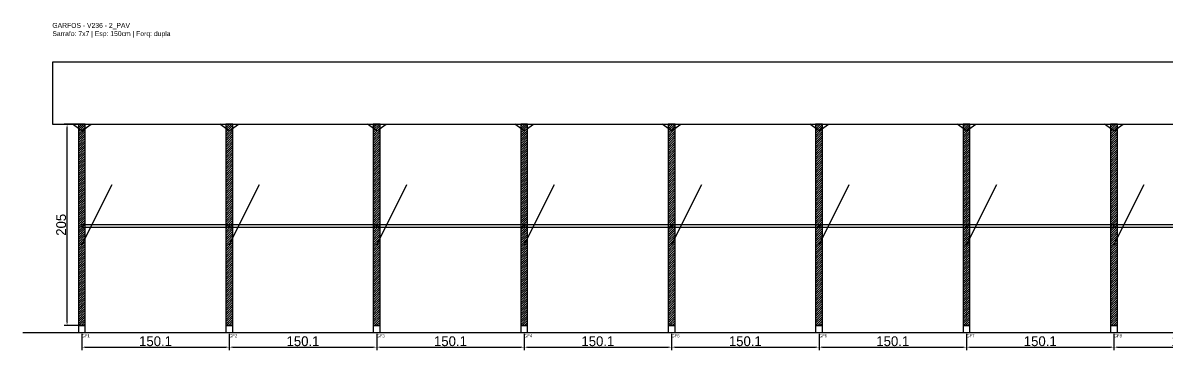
# Model space of a CAD drawing. Header units: metres. Extents: x -30 to 2341, y -25 to 308.
# Drawn here: x -30 to 1134, y -25 to 308 of the extents above; entities that cross this region are included whole.
import ezdxf

# ---------------------------------------------------------------- set-up
doc = ezdxf.new("R2010")
doc.units = ezdxf.units.M
for name, color, linetype in [('BARRA_ANCORAGEM', 1, 'Continuous'), ('COTA', 241, 'Continuous'), ('GARFOS OK', 3, 'Continuous'), ('NOME DA VIGA', 6, 'Continuous'), ('SARR_7x7', 40, 'Continuous'), ('TIRAS REESCORAMENTO', 252, 'Continuous'), ('VIGAS', 3, 'Continuous')]:
    doc.layers.add(name, color=color, linetype=linetype)
doc.dimstyles.new('EZ DXF', dxfattribs={"dimtxt": 10, "dimasz": 3.5, "dimexe": 3, "dimexo": 1.5, "dimgap": 1, "dimtad": 1, "dimdec": 1, "dimdsep": 46, "dimcen": 2.5, "dimazin": 3, "dimtfac": 1, "dimtmove": 0, "dimatfit": 3})

msp = doc.modelspace()

# ---------------------------------------------------------------- hatches: boundary and pattern name
at = {"layer": 'COTA'}
h = msp.add_hatch(dxfattribs=at)
h.set_pattern_fill('ANSI31', scale=0.5)
h.paths.add_polyline_path([(26.5, 0), (33.5, 0), (33.5, 205), (26.5, 205)])
h = msp.add_hatch(dxfattribs=at)
h.set_pattern_fill('ANSI31', scale=0.5)
h.paths.add_polyline_path([(176.57, 0), (183.57, 0), (183.57, 205), (176.57, 205)])
h = msp.add_hatch(dxfattribs=at)
h.set_pattern_fill('ANSI31', scale=0.5)
h.paths.add_polyline_path([(326.64, 0), (333.64, 0), (333.64, 205), (326.64, 205)])
h = msp.add_hatch(dxfattribs=at)
h.set_pattern_fill('ANSI31', scale=0.5)
h.paths.add_polyline_path([(476.71, 0), (483.71, 0), (483.71, 205), (476.71, 205)])
h = msp.add_hatch(dxfattribs=at)
h.set_pattern_fill('ANSI31', scale=0.5)
h.paths.add_polyline_path([(626.79, 0), (633.79, 0), (633.79, 205), (626.79, 205)])
h = msp.add_hatch(dxfattribs=at)
h.set_pattern_fill('ANSI31', scale=0.5)
h.paths.add_polyline_path([(776.86, 0), (783.86, 0), (783.86, 205), (776.86, 205)])
h = msp.add_hatch(dxfattribs=at)
h.set_pattern_fill('ANSI31', scale=0.5)
h.paths.add_polyline_path([(926.93, 0), (933.93, 0), (933.93, 205), (926.93, 205)])
h = msp.add_hatch(dxfattribs=at)
h.set_pattern_fill('ANSI31', scale=0.5)
h.paths.add_polyline_path([(1077, 0), (1084, 0), (1084, 205), (1077, 205)])

# ---------------------------------------------------------------- linework, layer by layer
at = {"layer": 'BARRA_ANCORAGEM'}
for p, q in [((30, 82), (60.75, 143.5)), ((180.07, 82), (210.82, 143.5)), ((330.14, 82), (360.89, 143.5)), ((480.21, 82), (510.96, 143.5)), ((630.29, 82), (661.04, 143.5)), ((780.36, 82), (811.11, 143.5)), ((930.43, 82), (961.18, 143.5)), ((1080.5, 82), (1111.25, 143.5))]:
    msp.add_line(p, q, dxfattribs=at)
at = {"layer": 'GARFOS OK'}
for p, q in [((30, 198), (20.5, 205)), ((20.5, 205), (39.5, 205)), ((30, 198), (39.5, 205)), ((180.07, 198), (170.57, 205)), ((170.57, 205), (189.57, 205)), ((180.07, 198), (189.57, 205)), ((330.14, 198), (320.64, 205)), ((320.64, 205), (339.64, 205)), ((330.14, 198), (339.64, 205)), ((480.21, 198), (470.71, 205)), ((470.71, 205), (489.71, 205)), ((480.21, 198), (489.71, 205)), ((630.29, 198), (620.79, 205)), ((620.79, 205), (639.79, 205)), ((630.29, 198), (639.79, 205)), ((780.36, 198), (770.86, 205)), ((770.86, 205), (789.86, 205)), ((780.36, 198), (789.86, 205)), ((930.43, 198), (920.93, 205)), ((920.93, 205), (939.93, 205)), ((930.43, 198), (939.93, 205)), ((1080.5, 198), (1071, 205)), ((1071, 205), (1090, 205)), ((1080.5, 198), (1090, 205))]:
    msp.add_line(p, q, dxfattribs=at)
at = {"layer": 'GARFOS OK', "linetype": 'CONTINUOUS'}
msp.add_line((-30, -7), (2341.07, -7), dxfattribs=at)
at = {"layer": 'GARFOS OK'}
for points in [[(26.5, 0), (33.5, 0), (33.5, 205), (26.5, 205), (26.5, 0)], [(176.57, 0), (183.57, 0), (183.57, 205), (176.57, 205), (176.57, 0)], [(326.64, 0), (333.64, 0), (333.64, 205), (326.64, 205), (326.64, 0)], [(476.71, 0), (483.71, 0), (483.71, 205), (476.71, 205), (476.71, 0)], [(626.79, 0), (633.79, 0), (633.79, 205), (626.79, 205), (626.79, 0)], [(776.86, 0), (783.86, 0), (783.86, 205), (776.86, 205), (776.86, 0)], [(926.93, 0), (933.93, 0), (933.93, 205), (926.93, 205), (926.93, 0)], [(1077, 0), (1084, 0), (1084, 205), (1077, 205), (1077, 0)]]:
    msp.add_lwpolyline(points, dxfattribs=at)
at = {"layer": 'SARR_7x7'}
for points in [[(26.5, -7), (33.5, -7), (33.5, 0), (26.5, 0), (26.5, -7)], [(176.57, -7), (183.57, -7), (183.57, 0), (176.57, 0), (176.57, -7)], [(326.64, -7), (333.64, -7), (333.64, 0), (326.64, 0), (326.64, -7)], [(476.71, -7), (483.71, -7), (483.71, 0), (476.71, 0), (476.71, -7)], [(626.79, -7), (633.79, -7), (633.79, 0), (626.79, 0), (626.79, -7)], [(776.86, -7), (783.86, -7), (783.86, 0), (776.86, 0), (776.86, -7)], [(926.93, -7), (933.93, -7), (933.93, 0), (926.93, 0), (926.93, -7)], [(1077, -7), (1084, -7), (1084, 0), (1077, 0), (1077, -7)]]:
    msp.add_lwpolyline(points, dxfattribs=at)
at = {"layer": 'TIRAS REESCORAMENTO'}
for points in [[(30, 100), (180.07, 100), (180.07, 102.5), (30, 102.5), (30, 100)], [(180.07, 100), (330.14, 100), (330.14, 102.5), (180.07, 102.5), (180.07, 100)], [(330.14, 100), (480.21, 100), (480.21, 102.5), (330.14, 102.5), (330.14, 100)], [(480.21, 100), (630.29, 100), (630.29, 102.5), (480.21, 102.5), (480.21, 100)], [(630.29, 100), (780.36, 100), (780.36, 102.5), (630.29, 102.5), (630.29, 100)], [(780.36, 100), (930.43, 100), (930.43, 102.5), (780.36, 102.5), (780.36, 100)], [(930.43, 100), (1080.5, 100), (1080.5, 102.5), (930.43, 102.5), (930.43, 100)], [(1080.5, 100), (1230.57, 100), (1230.57, 102.5), (1080.5, 102.5), (1080.5, 100)]]:
    msp.add_lwpolyline(points, dxfattribs=at)
at = {"layer": 'VIGAS'}
msp.add_lwpolyline([(0, 205), (2311.07, 205), (2311.07, 268), (0, 268), (0, 205)], dxfattribs=at)

# ---------------------------------------------------------------- texts
at = {"layer": 'NOME DA VIGA'}
for s, p in [('GF1', (30, -12)), ('GF2', (180.07, -12)), ('GF3', (330.14, -12)), ('GF4', (480.21, -12)), ('GF5', (630.29, -12)), ('GF6', (780.36, -12)), ('GF7', (930.43, -12)), ('GF8', (1080.5, -12))]:
    msp.add_text(s, height=3, dxfattribs=at).set_placement(p)
at = {"layer": 'NOME DA VIGA', "insert": (0, 293), "char_height": 5, "attachment_point": 7}
msp.add_mtext('GARFOS - V236 - 2_PAV\\PSarrafo: 7x7 | Esp: 150cm | Forq: dupla', dxfattribs=at)

# ---------------------------------------------------------------- dimensions: what is measured, and where the dimension line sits
at = {"layer": 'COTA'}
msp.add_linear_dim(base=(15, 0), p1=(30, 0), p2=(30, 205), angle=90, dimstyle='EZ DXF', dxfattribs=at).render()
for base, p1, p2 in [((30, -22), (30, -7), (180.07, -7)), ((180.07, -22), (180.07, -7), (330.14, -7)), ((330.14, -22), (330.14, -7), (480.21, -7)), ((480.21, -22), (480.21, -7), (630.29, -7)), ((630.29, -22), (630.29, -7), (780.36, -7)), ((780.36, -22), (780.36, -7), (930.43, -7)), ((930.43, -22), (930.43, -7), (1080.5, -7)), ((1080.5, -22), (1080.5, -7), (1230.57, -7))]:
    msp.add_linear_dim(base=base, p1=p1, p2=p2, dimstyle='EZ DXF', dxfattribs=at).render()

doc.saveas('drawing.dxf')
